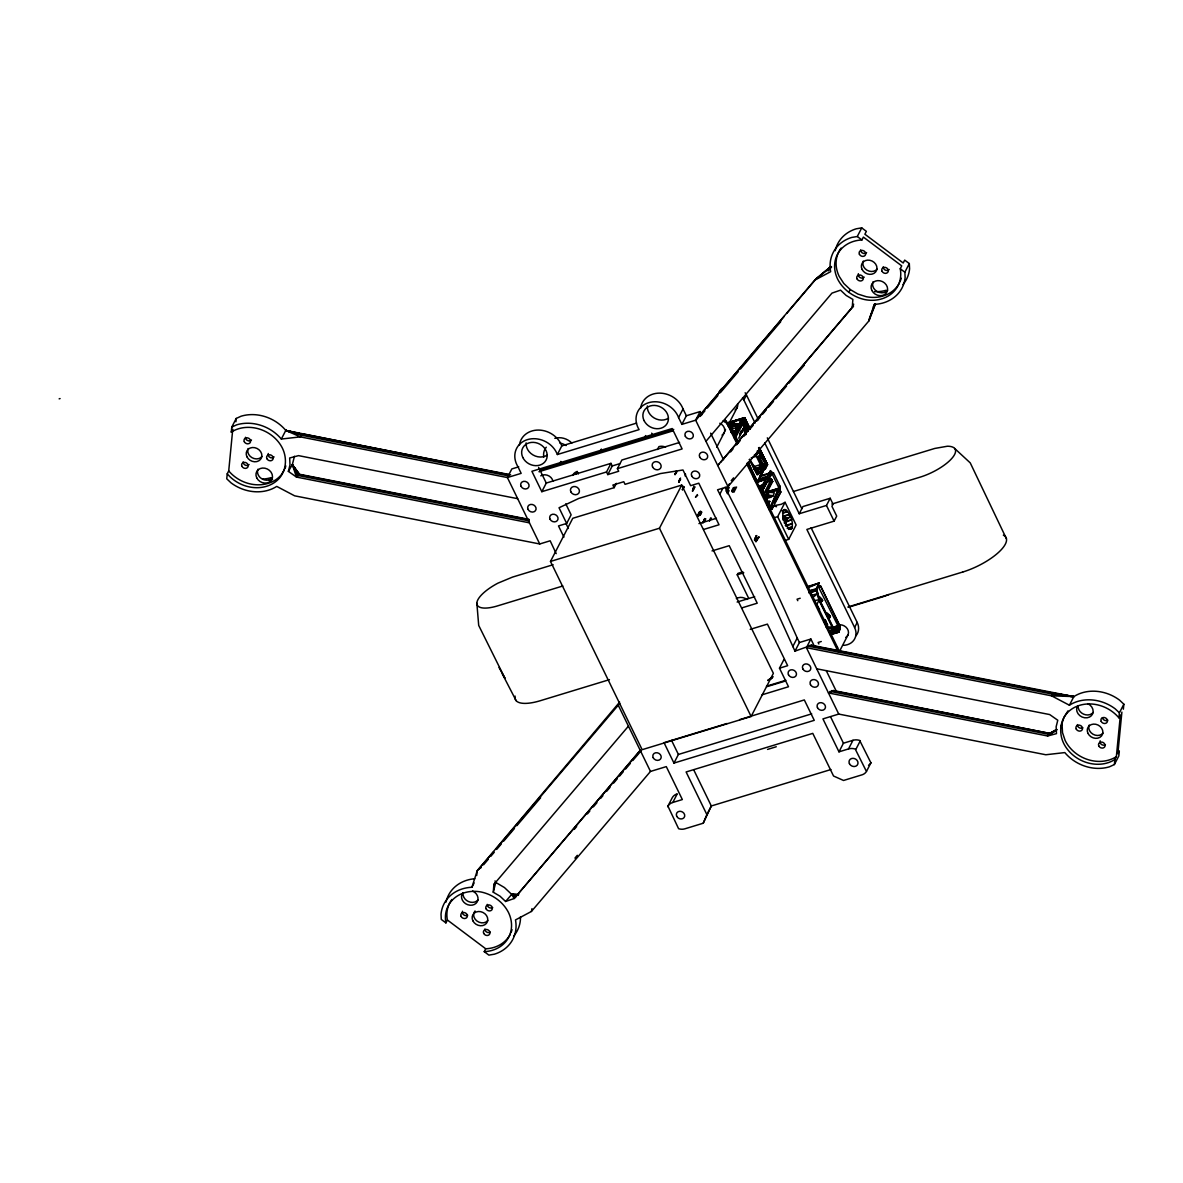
<?xml version="1.0" encoding="UTF-8"?>
<svg xmlns="http://www.w3.org/2000/svg" width="1183" height="1183" viewBox="0 0 1183 1183"><rect width="100%" height="100%" fill="white"/><g stroke="black" fill="none" stroke-linecap="round" stroke-linejoin="round"><path stroke-width="1.5" d="M751.22 457.851L756.336 456.298L757.608 450.664M773.416 472.682L771.922 473.984L773.416 472.682L779.952 486.109L780.159 489.171L778.887 490.117L778.458 489.215L779.893 488.047L778.458 487.411L780.159 489.171L767.826 492.956M640.609 750.155L514.161 898.518L505.599 901.476L500.01 896.182L493.281 892.233L493.888 884.396L628.439 726.155M754 468.601L758.658 468.202L757.209 474.679L749.223 459.551M227.24 473.791A34.07 29.043 27.3 0 0 279.661 477.873C286.463 469.621 287.04 457.865 282.515 448.387A34.07 29.043 27.3 0 0 231.276 432.106L232.755 429.237L228.718 470.908L227.24 473.791L226.752 478.804L231.025 482.856A38.714 33.006 27.3 0 0 276.733 486.405L294.641 495.825L539.729 543.973L550.169 540.794L556.202 553.629M231.276 432.106L231.764 427.078L236.216 418.457L241.095 416.209A38.714 33.006 27.3 0 1 285.783 430.42L301.488 435.24L508.986 476.01L507.389 477.548L300.349 436.882L285.783 430.42L281.332 439.041A38.714 33.006 27.3 0 0 236.644 424.845L231.764 427.078M235.89 421.799L236.216 418.457M510.42 933.89A34.07 29.043 27.3 0 1 485.725 948.781L484.246 951.65L488.86 955.125L494.376 954.193A38.714 33.006 27.3 0 0 515.477 919.945L531.418 911.457L650.487 771.434L666.295 766.614L682.34 799.56L672.802 802.473A10.839 9.242 27.3 0 0 667.922 806.126L678.598 828.706A10.07 8.577 27.3 0 0 684.853 828.825L703.234 823.22L706.872 814.599L686.11 771.967L812.78 733.371L833.542 776.018L843.538 780.469L861.919 774.865A10.07 8.577 27.3 0 0 866.459 771.479L855.235 749.061A10.839 9.242 27.3 0 0 848.507 748.928L838.984 751.841L822.939 718.894L838.747 714.074L1045.802 754.754L1064.818 752.58A38.714 33.006 27.3 0 0 1109.506 766.791L1114.386 764.543L1114.874 759.516L1116.353 756.647L1120.39 714.961L1118.911 717.844A34.07 29.043 27.3 0 0 1066.475 713.763C1059.672 722.014 1059.096 733.771 1063.621 743.235A34.07 29.043 27.3 0 0 1114.874 759.516M1118.911 717.844L1119.399 712.817L1123.85 704.196L1119.576 700.144A38.714 33.006 27.3 0 0 1073.853 696.595L1065.336 695.722M1121.883 712.092L1117.846 753.763L1119.325 750.894L1118.837 755.922L1114.386 764.543M1123.362 709.209L1123.85 704.196M476.705 875.494L477.193 870.777L619.626 702.14M746.384 431.854L743.826 425.008L744.654 417.688L741.637 422.449L746.162 432.061M762.843 470.997L756.913 483.093L764.469 468.276L759.131 457.274M742.436 429.518L744.447 427.152L739.981 434.752L740.588 431.647M531.418 911.457L531.98 908.633M869.505 318.02L868.943 320.844L728.003 486.612L717.563 489.792L732.336 518.908A2858.72 2437.453 27.3 0 1 781.593 621.666L794.976 651.138L811.464 645.253L1073.853 696.595L1069.402 705.216L1051.51 695.811L806.407 647.663L810.873 639.027L814.91 647.338M765.238 466.501L764.691 469.089L763.582 469.488L762.769 464.786L760.625 469.666L758.658 468.202L761.349 469.518L764.469 468.276L757.741 482.25L748.336 462.376M746.355 432.179L742.406 422.908L744.654 417.688L744.876 422.996L748.144 429.71L747.76 431.529L741.637 422.449L744.654 417.688L750.259 428.926M685.134 475.98L685.548 474.132M694.377 488.475L692.513 491.137L693.874 486.213M738.503 442.161L736.24 437.518L734.037 436.083L735.279 430.745L744.255 418.516L728.728 422.42L742.613 418.205L745.541 419.166L746.577 422.878M285.133 468.527L285.798 465.895M529.437 522.842L296.46 477.074L288.371 471.381L289.998 464.875L289.672 457.984L298.53 455.632L517.681 498.679M288.371 471.381L292.334 464.668L294.449 456.254M1060.633 727.634L1063.975 717.342L1067.968 710.879M493.281 892.233L495.751 882.444L495.012 880.891M704.018 519.914L702.983 522.782L704.654 518.524M692.513 491.137L693.43 487.914M791.989 528.343C793.394 521.777 790.658 514.147 785.645 509.725L784.521 509.459L782.998 511.1C782.362 517.636 784.521 526.213 790.732 529.319L791.989 528.343L788.455 529.422M749.771 459.388L757.209 474.679L759.944 473.17L762.769 464.786M807.117 586.694L819.139 583.027L816.61 589.193L818.68 599.367L831.915 626.561L838.673 632.166L840.3 628.898L839.472 624.801L820.588 586.014L818.133 586.25L838.466 626.842L838.673 632.166L830.362 634.842M676.114 471.159L675.035 474.59L676.898 471.884M679.796 478.731L678.717 482.161L680.595 479.47M683.493 486.317L682.414 489.747L684.292 487.056M484.246 951.65A34.07 29.043 27.3 0 0 508.439 912.389C503.012 901.904 492.779 894.54 481.318 892.041A34.07 29.043 27.3 0 0 445.902 922.888L441.274 919.428L441.022 914.148A38.714 33.006 27.3 0 1 471.913 887.265L477.193 870.777L493.37 852.1M729.867 425.629L733.283 425.481L734.007 423.248L738.695 424.135L741.223 422.804L742.747 423.662L735.013 438.686L737.571 443.462M772.898 473.688L771.789 472.298L762.517 490.28L761.675 493.829L762.946 491.167L761.734 487.736L770.547 470.657L780.884 491.906L772.07 508.986L771.079 509.281L770.074 507.196L772.07 508.986L770.074 507.196M756.292 535.707L754.547 539.936L755.981 541.651L759.028 537.082L755.346 538.413L756.839 535.544M831.679 634.029L838.673 632.166L840.3 627.478L820.588 586.014M711.456 518.169L709.549 520.786L710.584 517.917M739.981 434.752L741.445 430.716L739.981 434.752L742.939 430.094L739.686 435.152M783.028 517.208L787.434 518.879L784.24 522.901L785.66 523.566L787.434 518.879L783.028 517.208L782.924 519.958M740.632 434.56L738.68 438.154M875.435 304.105L868.943 320.844L874.237 304.371A38.714 33.006 27.3 0 0 905.128 277.473L904.862 272.208L909.313 263.572L904.699 260.112L903.22 262.996L864.877 234.219L866.355 231.35L861.742 227.875L856.211 228.807A38.714 33.006 27.3 0 0 835.228 250.678M756.203 535.751L754.547 539.936L759.028 537.082M870.156 316.423L875.405 303.691M701.549 511.899L700.188 515.137L697.97 516.01L699.094 512.121M743.93 419.285L744.255 418.516L742.613 418.205L733.8 433.614L731.109 432.179M778.458 489.215L770.577 507.418L768.728 506.25L768.211 507.256L770.163 506.886L778.458 489.215L779.878 489.821L770.577 507.418L762.517 495.115M676.232 471.84L675.035 474.59L676.336 472.061M680.536 478.036L678.717 482.161L680.018 479.647M683.626 486.997L682.414 489.747L683.715 487.219M737.837 442.368L734.88 436.719L741.223 422.804L742.096 423.854M762.192 492.823L762.946 491.167L762.192 491.019L771.789 472.298L770.577 473.052L772.233 473.2L762.192 491.019M756.632 482.487L764.706 479.529L766.2 476.645L759.146 478.804M853.668 304.179L852.263 307.24L717.711 465.481L719.308 463.928M873.35 307.048L874.873 303.824M743.131 429.015L741.623 432.017L743.101 429.133L745.822 434.708M838.984 751.841L843.435 743.205L852.973 740.307A10.839 9.242 27.3 0 1 859.686 740.425L870.91 762.843A10.07 8.577 27.3 0 1 868.529 765.253M539.729 543.973L507.389 477.548L511.84 468.926L518.731 466.827M507.389 477.548L521.156 473.363L517.858 466.56A22.566 19.239 27.3 0 1 527.411 439.632A22.566 19.239 27.3 0 1 557.356 454.523L561.807 445.902L636.572 423.115M607.796 474.59L618.694 471.263L617.408 468.66L682.118 448.934L672.181 428.542L531.892 471.292L541.814 491.684L546.265 483.063L610.975 463.352L612.247 465.954L607.796 474.59L606.524 471.973L610.975 463.352M559.367 464.268L560.846 461.4M575.677 474.398L577.171 471.514L578.354 473.954M599.84 451.936L601.334 449.067M563.936 537.126L558.494 525.932L566.672 523.448L571.123 514.812L565.77 503.84M550.494 561.437L572.764 518.287L681.733 485.089L773.386 673.334L751.116 716.484L642.147 749.682L550.494 561.437L659.463 528.224L681.733 485.089M625.023 444.276L630.317 442.058L629.947 442.767M617.408 468.66L621.874 460.024L679.574 442.442M633.363 441.732L638.657 439.514L638.288 440.224M566.672 523.448L559.027 507.758L578.738 498.457L614.154 487.662L616.387 483.344M644.158 438.435L645.637 435.566M657.408 449.496L658.901 446.627A8.976 7.66 27.3 0 1 665.556 447.144M784.359 316.201L695.663 420.187L681.896 424.386L678.584 417.584L683.035 408.963A22.566 19.239 27.3 0 0 659.907 393.126A22.566 19.239 27.3 0 0 640.609 408.298M681.896 424.386L686.347 415.765L700.114 411.566L701.726 414.878M729.482 483.743L728.003 486.612L695.663 420.187L700.114 411.566M445.902 922.888L447.381 920.004A34.07 29.043 27.3 0 1 451.891 899.479M471.913 887.265L474.132 882.947M716.721 447.189L724.307 432.49M728.314 424.712L737.29 407.322M724.957 419.817L728.299 426.013L724.957 419.817L729.039 424.579L728.299 426.013L737.127 444.157M755.079 423.085L743.856 400.017L746.443 394.974A15.483 13.205 27.3 0 0 745.127 392.771M729.837 425.496L733.283 425.481L734.007 423.248L728.787 423.603M740.203 424.771L742.658 419.995L739.331 421.015M743.649 419.699L744.255 418.516L747.73 425.658L744.994 419.166L743.072 418.235L729.083 422.449M742.998 424.15L744.447 421.34M743.826 425.008L744.876 422.996L748.795 429.518L747.76 431.529L742.406 422.908L746.843 432.032M697.97 516.01L699.523 513.008M719.782 494.317L722.739 488.564M725.948 491.152L727.589 487.958M695.663 420.187L814.717 280.164L830.658 271.676A38.714 33.006 27.3 0 1 851.76 237.428L857.291 236.511L861.742 227.875M729.231 487.455L726.761 492.246L727.486 493.74L729.098 490.605M736.58 487.012L734.155 491.714L732.514 492.217L731.774 490.723L733.43 487.529M861.904 239.972L863.383 237.103L901.727 265.864L900.248 268.748A34.07 29.043 27.3 0 1 864.817 299.595C853.357 297.096 843.124 289.717 837.712 279.247A34.07 29.043 27.3 0 1 861.904 239.972L857.291 236.511M731.774 490.723L733.416 490.22L735.072 487.026M758.998 457.229L756.336 456.298L760.403 464.653L763.789 467.078L758.998 457.229L760.403 454.494M848.729 292.408L850.207 289.524L843.834 283.506L839.191 276.364A34.07 29.043 27.3 0 1 841.098 248.09M758.658 468.202L757.179 471.085L759.944 473.17L764.469 468.276L757.652 481.496L755.641 481.067M753.763 469.089L758.909 467.522L760.403 464.653L753.497 466.753M765.948 465.496L766.554 464.313L761.083 455.499L764.558 462.642M770.547 470.657L760.743 488.047L762.517 490.28L761.763 490.132L764.159 485.474M762.103 489.57L765.342 483.3M769.867 482.072L764.055 493.341L765.164 496.047L772.662 481.511L771.641 479.426L768.373 478.494L769.172 479.573L771.641 479.426L768.92 481.895L770.651 483.684L772.662 481.511L769.778 480.254L770.651 483.684M765.978 492.734L770.089 484.749M765.297 495.943L768.743 492.202L767.19 492.616L765.297 495.943L767.249 495.086L768.743 492.202L774.288 492.764L773.017 496.594M768.344 504.269L769.837 501.385L767.057 501.104M748.765 598.494L737.216 574.79L737.97 573.356L742.894 571.862M771.079 509.281L772.691 506.176M774.288 503.071L780.884 491.906M785.275 540.394L788.691 539.359L796.115 524.971L785.068 502.302L781.268 504.298L773.578 505.792L772.129 508.616L768.98 509.577M755.981 541.651L757.475 538.768M774.229 517.725L777.645 516.675L785.068 502.302M764.721 442.871L799.235 513.747L802.932 506.561L830.185 498.265L833.039 504.135L831.93 506.294L836.706 516.099L834.104 521.141L806.865 529.437L854.599 627.478A15.483 13.205 27.3 0 1 843.612 645.341M726.983 723.508L664.033 742.687L673.955 763.079L678.406 754.458L811.701 713.852M667.641 806.673L672.373 797.505A10.839 9.242 27.3 0 1 677.253 793.837L672.802 802.473M799.235 513.747L826.473 505.452L830.185 498.265M807.176 587.286L819.139 583.027L816.196 588.72L809.719 590.687M762.015 694.82L788.514 686.746L779.479 668.188L783.93 659.552M792.773 646.613L797.224 637.992L786.044 613.031A2858.72 2437.453 27.3 0 0 736.802 510.272L725.061 487.322M819.05 596.469L818.68 597.193L822.614 600.491L821.106 602.162L822.244 599.426L819.05 596.469L822.614 600.491L819.479 601.807M706.872 814.599L711.323 805.978L830.954 769.527M703.234 823.22L711.323 805.978L693.756 769.896M819.582 609.629L816.832 604.439L819.435 599.5L818.68 599.367L832.536 626.99L838.673 632.166L830.658 633.674M794.976 651.138L799.427 642.517L810.873 639.027M829.475 617.851L829.091 618.576L830.377 616.195L827.05 612.883L829.475 617.851L830.377 616.195L826.68 613.607M838.082 651.7L836.736 648.713L837.475 647.278L747.508 462.523M839.886 650.606L848.048 634.783M854.599 627.478L857.202 622.45L811.08 527.722M848.507 748.928L852.973 740.307M855.9 749.312L860.352 740.676M866.577 771.242L871.028 762.606M759.782 476.542L762.931 470.597M701.726 512.254L700.188 515.137L697.541 515.108L700.573 511.086M734.037 436.083L741.223 422.804M756.913 483.093L766.554 464.327L765.505 465.2M742.865 420.985L744.255 418.516L728.994 423.07M735.013 438.686L736.24 437.518L734.332 436.69M735.131 436.157L742.747 423.662M284.378 469.755L281.155 474.989A34.07 29.043 27.3 0 1 228.718 470.908M765.09 467.773L767.53 464.682L759.175 447.44M709.549 520.786L710.421 519.485M697.334 494.568L695.471 497.23L697.704 495.307M702.983 522.782L704.891 520.165M703.855 521.496L705.822 518.849M760.181 454.878L757.504 450.723L761.719 456.076L765.002 462.79L763.301 465.008L765.179 469.237L764.188 469.207L758.273 457.052L760.122 454.553L758.968 448.934M741.164 422.227L744.255 418.516L738.695 424.135L728.905 427.226M786.754 313.391L816.581 278.316L830.836 266.574M700.159 416.431L704.905 410.856M707.271 408.061L717.948 395.521M720.314 392.726L738.103 371.817M740.469 369.022L780.78 321.613M705.955 441.333L831.974 293.118L840.551 290.146L846.141 295.439L852.869 299.403L852.263 307.24L853.549 306.042L720.491 462.538M730.562 451.906L732.942 449.096M736.521 444.897L740.085 440.697M743.663 436.483L746.044 433.688M749.623 429.473L753.201 425.274M756.78 421.074L760.344 416.86M762.739 414.065L766.303 409.85M768.699 407.056L773.46 401.451M775.841 398.641L786.562 386.028M788.957 383.218L804.44 365M731.212 480.668L733.593 477.858M495.751 849.29L619.744 703.471M483.581 864.817L488.328 859.213M490.708 856.418L494.272 852.233M496.653 849.438L501.4 843.849M503.781 841.054L514.472 828.47M516.853 825.675L540.631 797.712M640.195 750.303L514.161 898.518L511.692 894.407L504.461 887.561L495.751 882.444L493.888 884.396M574.273 829.357L576.653 826.562M587.404 813.919L589.785 811.109M593.363 806.895L596.957 802.695M600.535 798.481L602.916 795.671M606.495 791.457L610.088 787.242M613.666 783.042L617.245 778.828M619.626 776.018L623.204 771.804M625.6 768.994L630.376 763.375M632.757 760.58L641.112 750.747M574.938 858.104L577.319 855.309M505.599 901.476L511.692 894.407L518.065 894.496M828.085 270.951L831.605 267.003M765.209 498.191L767.235 496.017L771.567 496.446M692.942 489.304L695.131 486.982M768.211 507.256L769.689 505.777L762.946 491.167M1053.624 693.208L1051.51 695.811L1073.853 696.595L1053.624 693.208L1073.853 696.595L1070.438 696.58M1056.789 729.423L1049.735 733.401L1047.62 735.989L828.455 692.942L833.512 690.532L1050.992 733.667L831.767 690.576M758.791 468.838L761.349 469.518L758.303 472.387L749.564 459.403M827.435 270.271L831.279 266.663M770.917 483.152L772.662 481.511M766.2 476.645L762.384 480.15L755.893 482.206M759.205 487.603L761.748 485.281L762.399 486.109L760.033 488.032M820.085 275.831L831.013 266.53L814.717 280.164L818.725 276.999M539.123 471.869L541.74 469.636L673.748 429.429M539.418 471.47L541.74 469.636L541.001 471.085L672.994 430.863M812.647 597.563L817.941 593.482L816.61 589.193L816.714 590.746L809.704 592.313M1056.552 730.029L1047.62 735.989L1056.478 733.637L1056.138 726.746L1057.779 720.24L1049.691 714.562L816.699 668.794M1052.426 732.721L1056.73 729.881M769.334 679.205L773.209 676.78M479.056 868.928L481.2 867.612M734.421 438.272L735.634 437.533M832.891 627.552L839.324 625.097L838.466 626.842L833.216 628.557M1056.434 729.778L1048.759 734.362L830.052 691.39M1056.508 729.66L1049.735 733.401M767.782 680.536L771.76 678.347M764.188 469.207L758.924 456.845L760.033 458.294L761.719 456.076L760.033 458.294L758.273 457.052L763.301 465.008L760.033 458.294L760.122 454.553L758.924 456.845L765.179 469.237L766.88 464.889L766.377 462.405L759.249 447.987M831.22 633.452L835.76 631.175M829.091 631.012L833.838 628.72L819.435 599.5M768.048 680.018L771.834 678.214M785.97 519.056L790.688 516.986L783.974 518.612M786.813 521.747L791.604 519.677L786.311 521.289M807.531 587.995L819.139 583.027M755.493 481.348L756.307 481.023L748.248 462.553M782.599 513.496L787.597 511.44L782.525 512.786M785.882 526.258L792.418 523.611L785.29 525.37M809.172 591.988L816.61 589.193L810.281 590.864M782.318 510.952L785.645 509.725L782.111 510.79M782.658 517.001L789.549 514.472L782.806 516.143M789.076 528.062L792.418 526.849L787.139 528.239M757.445 482.102L764.706 479.529L759.057 479.603M831.679 632.683L836.958 630.968L838.466 628.04L840.3 627.478L838.466 626.842L831.442 628.927M730.887 427.285L735.811 425.732M769.349 491.315L779.893 488.047L769.231 491.049M729.186 422.538L743.072 418.235L743.841 419.314M59.15 398.848L60.082 398.553M557.356 454.523L639.086 429.621A22.566 19.239 27.3 0 1 648.654 402.693A22.566 19.239 27.3 0 1 678.584 417.584M603.921 450.279L607.204 449.274M612.247 465.954L620.025 463.588M541.814 491.684L606.524 471.973M748.144 429.71L744.654 417.688L748.883 427.654M754.414 454.819L757.593 453.843M759.471 476.054L772.115 472.283M761.896 475.98L767.175 474.368M759.323 479.766L765.342 477.932M758.214 486.346L761.748 485.281L760.255 488.15L760.906 488.978M759.382 487.026L762.399 486.109M761.734 487.736L760.743 488.047L761.763 490.132M778.976 486.405L779.952 486.109M767.353 492.232L779.671 488.475L778.887 490.117L779.878 489.821M765.697 496.402L769.216 495.322M765.283 497.925L772.81 495.633L767.249 495.086M765.978 498.738L771.257 497.126M553.141 564.72L512.505 577.097L497.895 583.175A30.98 10.662 -26 0 0 476.853 603.212L478.701 625.423L504.919 678.184L499.019 667.463M793.423 491.507L934.762 448.446L947.391 446.228A30.935 10.647 -26 0 1 951.738 458.531A30.935 10.647 -26 0 1 919.96 477.193L831.856 504.047M766.821 502.302L769.837 501.385M698.931 523.611L716.469 518.272M703.56 529.481L719.027 524.764L698.798 483.196L690.621 485.681L682.975 469.991L660.469 473.555L625.053 484.335L623.781 481.732L612.883 485.045L614.154 487.662M562.827 585.999L497.659 605.859A30.98 10.662 -26 0 1 476.853 603.212M712.033 550.923L729.216 545.688L757.224 603.197L741.756 607.914M737.216 574.79L743.782 572.794M737.127 602.058L754.665 596.705M808.965 592.964L817.054 590.494M800.211 598.243L797.061 599.204L797.786 600.698M811.464 595.448L817.941 593.482L819.287 599.796L814.17 600.58M750.214 629.356L767.412 624.121L787.656 665.689L779.479 668.188M609.437 679.648L540.527 700.647A38.019 13.072 -26 0 1 515.123 696.092M847.945 606.983L962.785 571.995M848.418 607.263L881.867 597.075A31.483 10.839 -26 0 0 889.098 594.472M829.179 631.826L835.656 629.859L837.12 631.707M821.283 641.511L818.118 642.473L818.858 643.966M766.466 686.184L785.896 680.269M767.19 686.584L784.787 681.216M739.626 719.648L804.322 699.937L814.259 720.343L673.955 763.079M767.545 749.416L776.27 746.754M760.817 480.668L764.292 479.633M760.063 480.963L763.39 479.973M831.516 627.774L838.111 625.822M730.236 429.045L737.497 427.595L733.283 425.481L730 425.362M767.811 492.764L780.159 489.171M730.783 427.063L735.767 425.643M728.58 424.002L734.007 423.248L737.216 427.004L733.283 425.481M731.138 431.292L735.279 430.745L730.591 429.858M281.332 439.041L300.349 436.882L303.218 434.043L510.642 474.797M730.636 424.106L738.695 424.135M731.612 430.893L735.279 430.745M728.861 424.017L739.094 424.697M826.045 627.02L832.536 626.99M516.025 896.655L511.692 894.407L518.716 894.599M518.169 895.354L511.692 894.407L518.42 894.777M1073.853 696.595L1052.648 694.17L808.004 646.11M770.384 506.442L768.728 506.25L769.689 505.777L762.651 491.433L767.634 505.511M826.695 627.877L833.838 628.72M511.692 894.407L515.152 894.836M832.684 626.694L831.915 626.561L838.673 632.166M508.897 474.827L285.783 430.42L290.722 432.386M529.067 519.367L299.329 474.235L296.46 477.074L292.334 464.668L299.831 474.738L292.334 464.668L297.598 475.433L529.23 520.934M528.964 519.751L298.574 474.472L292.334 464.668L295.75 470.509M809.719 645.297L1054.896 693.475M285.783 430.42L303.735 434.545L285.783 430.42L292.393 432.357M767.767 478.583L771.641 479.426M773.578 505.792L776.551 506.723M811.464 645.253L813.15 645.992M833.512 690.532L835.198 691.271M850.207 289.524L857.867 294.035L866.296 296.711A34.07 29.043 27.3 0 0 899.627 282.5M723.079 420.956L725.859 422.656M731.198 432.386L734.096 434.22M900.248 268.748L904.862 272.208M447.381 920.004L485.725 948.781M954.637 448.446L970.252 462.893L1006.437 538.723M1119.399 712.817L1115.125 708.78A38.714 33.006 27.3 0 0 1069.402 705.216M758.909 467.522L761.024 469.547L760.403 464.653M756.839 471.544L758.954 473.584M834.385 628.572L835.656 629.859M762.384 456.283L767.53 464.682L765.179 469.237L765.002 462.79L761.068 456.268L766.88 464.889L759.057 448.697L766.88 464.889L765.002 462.79M763.493 458.398L767.53 464.682L759.634 448.49M292.334 464.668L298.131 473.126M745.734 430.656L743.885 427.507L746.074 434.161M819.287 599.796L816.714 590.746M516.143 700.661L502.376 674.044M747.198 463.278L756.307 481.023M824.669 619.996L827.035 624.683M763.686 495.795L765.933 500.246M748.957 427.167L743.989 417.895L748.721 427.61M826.473 505.452L834.104 521.141M746.443 394.974L758.48 419.699M767.309 437.843L801.823 508.72M744.654 417.688L750.17 429.03M758.835 448.446L761.113 453.133M744.344 421.118L748.514 429.695M742.791 423.958L745.186 428.882M777.645 516.675L788.691 539.359M825.483 620.41L827.789 625.171M747.686 462.583L750.007 467.359M729.039 424.579L737.867 442.723M823.826 620.75L824.876 622.894M746.769 463.958L836.736 648.713M710.628 433.155L723.567 459.714M826.222 670.584L836.736 692.159M733.416 490.22L734.155 491.714M806.407 647.663L838.747 714.074M797.224 637.992L799.427 642.517M683.035 408.963L686.347 415.765M830.599 716.854L843.435 743.205M651.685 433.155L653.223 436.335M659.463 528.224L751.116 716.484M538.635 467.374L546.265 483.063M566.066 523.699L568.402 528.505M671.53 740.336L678.406 754.458M618.147 705.009L650.487 771.434M269.206 479.884L269.532 480.535A34.07 29.043 27.3 0 0 272.578 479.426M758.54 447.81L765.712 462.775M825.512 621.297L827.05 624.594M753.201 476.438L754.724 479.721M823.767 620.306L825.941 625.053M837.475 647.278L839.501 651.744M825.364 620.143L826.769 624.846L824.403 619.522M1062.112 724.75L1062.497 732.602L1065.099 740.366A34.07 29.043 27.3 0 0 1116.353 756.647M909.313 263.572L909.579 268.852A38.714 33.006 27.3 0 1 902.94 284.6M519.381 445.237A22.566 19.239 27.3 0 1 538.679 430.065A22.566 19.239 27.3 0 1 561.807 445.902M572.661 475.448A8.976 7.66 27.3 0 1 577.171 471.514M736.329 598.628A8.976 7.66 27.3 0 1 746.931 599.456M547.093 455.204A13.161 11.224 27.3 0 1 532.986 454.937A13.161 11.224 27.3 0 1 526.139 442.871M668.321 418.264A13.161 11.224 27.3 0 1 654.214 418.013A13.161 11.224 27.3 0 1 647.367 405.946M1003.347 535.174A38.019 13.087 -26 0 1 998.363 552.565A38.019 13.087 -26 0 1 962.785 572.01M857.202 622.45A15.483 13.205 27.3 0 1 855.9 635.848M718.687 392.815A15.483 13.205 27.3 0 1 723.153 387.58M742.54 397.799A15.483 13.205 27.3 0 1 743.856 400.017M554.827 438.346A15.483 13.205 27.3 0 1 571.818 443.048M543.796 457.082A15.483 13.205 27.3 0 1 546.28 447.204M559.899 443.063A15.483 13.205 27.3 0 1 566.11 445.562M837.801 625.097A7.749 6.595 27.3 0 1 847.324 628.72A7.749 6.595 27.3 0 1 845.815 637.415M725.475 429.37A7.749 6.595 27.3 0 1 725.046 431.041M737.63 403.847A7.749 6.595 27.3 0 1 735.072 409.939M719.811 423.248A7.749 6.595 27.3 0 1 722.074 435.107M540.779 475.847A7.749 6.595 27.3 0 1 553.008 481.304M249.11 464.535A3.401 2.898 27.3 0 1 243.107 461.858M251.491 439.958A3.401 2.898 27.3 0 1 245.487 437.281M274.101 456.919A3.401 2.898 27.3 0 1 268.275 453.503M261.931 456.579A8.059 6.861 27.3 0 1 251.92 457.629A8.059 6.861 27.3 0 1 248.179 448.49M271.011 477.651A34.07 29.043 27.3 0 1 262.774 479.041M272.489 477.769A8.518 7.261 27.3 0 1 261.901 478.878A8.518 7.261 27.3 0 1 257.938 469.222M1107.806 720.166A3.401 2.898 27.3 0 1 1102.423 717.756M1105.425 744.743A3.401 2.898 27.3 0 1 1100.19 740.809M1082.829 727.782A3.401 2.898 27.3 0 1 1077.402 724.587M1102.97 733.164A8.059 6.861 27.3 0 1 1092.959 734.199A8.059 6.861 27.3 0 1 1089.203 725.075M1093.151 712.521A8.518 7.261 27.3 0 1 1083.554 714.133A8.518 7.261 27.3 0 1 1078.142 705.822M1087.709 703.619A8.518 7.261 27.3 0 1 1092.663 713.778A8.518 7.261 27.3 0 1 1082.061 717.016A8.518 7.261 27.3 0 1 1077.121 706.842M864.226 277.133A3.401 2.898 27.3 0 1 858.266 275.225M858.222 274.441A3.401 2.898 27.3 0 1 858.414 273.702M866.607 252.556A3.401 2.898 27.3 0 1 860.603 249.864M889.217 269.517A3.401 2.898 27.3 0 1 883.213 266.826M877.047 269.177A8.059 6.861 27.3 0 1 867.035 270.212A8.059 6.861 27.3 0 1 863.294 261.088M886.126 290.249A34.07 29.043 27.3 0 1 874.474 291.609M901.254 278.242A34.07 29.043 27.3 0 1 900.248 281.125M887.605 290.367A8.518 7.261 27.3 0 1 877.017 291.462A8.518 7.261 27.3 0 1 873.054 281.805M446.021 902.067A38.714 33.006 27.3 0 1 474.767 878.732M520.505 916.707A38.714 33.006 27.3 0 1 513.733 936.004M492.69 907.568A3.401 2.898 27.3 0 1 487.263 904.389M490.309 932.145A3.401 2.898 27.3 0 1 484.882 928.966M467.699 915.184A3.401 2.898 27.3 0 1 462.464 911.25M487.84 920.566A8.059 6.861 27.3 0 1 476.956 921.025A8.059 6.861 27.3 0 1 475.034 910.954M512.047 929.646A34.07 29.043 27.3 0 1 511.041 932.515M478.036 899.923A8.518 7.261 27.3 0 1 468.438 901.535A8.518 7.261 27.3 0 1 463.011 893.224M472.594 891.021A8.518 7.261 27.3 0 1 477.267 901.757A8.518 7.261 27.3 0 1 465.644 903.708A8.518 7.261 27.3 0 1 462.997 892.633M785.911 520.15L785.66 523.566L787.434 518.879L782.732 518.036L785.911 520.15M820.44 586.295L819.227 587.034L818.133 586.25L820.44 586.295M838.466 628.04L834.961 629.105L838.466 628.04M570.842 491.847A4.643 3.963 27.3 0 0 578.62 493.385A4.643 3.963 27.3 0 0 575.308 486.583A4.643 3.963 27.3 0 0 570.842 491.847M652.558 466.945A4.643 3.963 27.3 0 0 660.351 468.483A4.643 3.963 27.3 0 0 657.038 461.695A4.643 3.963 27.3 0 0 652.558 466.945M849.424 763.671A4.643 3.963 27.3 0 0 857.217 765.194A4.643 3.963 27.3 0 0 853.904 758.407A4.643 3.963 27.3 0 0 849.424 763.671M528.062 509.385A4.333 3.697 27.3 0 0 535.337 510.819A4.333 3.697 27.3 0 0 532.246 504.476A4.333 3.697 27.3 0 0 528.062 509.385M550.051 519.204A4.333 3.697 27.3 0 0 557.311 520.624A4.333 3.697 27.3 0 0 554.236 514.294A4.333 3.697 27.3 0 0 550.051 519.204M691.715 476.039A4.333 3.697 27.3 0 0 698.976 477.474A4.333 3.697 27.3 0 0 695.885 471.13A4.333 3.697 27.3 0 0 691.715 476.039M699.7 457.096A4.333 3.697 27.3 0 0 706.961 458.516A4.333 3.697 27.3 0 0 703.87 452.187A4.333 3.697 27.3 0 0 699.7 457.096M676.72 816.285A4.333 3.697 27.3 0 0 683.981 817.719A4.333 3.697 27.3 0 0 680.89 811.375A4.333 3.697 27.3 0 0 676.72 816.285M788.47 674.754A4.333 3.697 27.3 0 0 795.73 676.173A4.333 3.697 27.3 0 0 792.64 669.844A4.333 3.697 27.3 0 0 788.47 674.754M802.813 668.883A4.333 3.697 27.3 0 0 810.074 670.303A4.333 3.697 27.3 0 0 806.983 663.974A4.333 3.697 27.3 0 0 802.813 668.883M810.444 684.573A4.333 3.697 27.3 0 0 817.719 685.992A4.333 3.697 27.3 0 0 814.629 679.648A4.333 3.697 27.3 0 0 810.444 684.573M521.052 486.302A4.333 3.697 27.3 0 0 528.313 487.736A4.333 3.697 27.3 0 0 525.222 481.392A4.333 3.697 27.3 0 0 521.052 486.302M685.327 436.261A4.333 3.697 27.3 0 0 692.587 437.68A4.333 3.697 27.3 0 0 689.497 431.337A4.333 3.697 27.3 0 0 685.327 436.261M653.193 757.697A4.333 3.697 27.3 0 0 660.454 759.131A4.333 3.697 27.3 0 0 657.364 752.787A4.333 3.697 27.3 0 0 653.193 757.697M817.468 707.656A4.333 3.697 27.3 0 0 824.728 709.075A4.333 3.697 27.3 0 0 821.638 702.732A4.333 3.697 27.3 0 0 817.468 707.656M522.842 457.54A13.161 11.224 27.3 0 0 544.89 461.873A13.161 11.224 27.3 0 0 535.529 442.619A13.161 11.224 27.3 0 0 522.842 457.54M644.07 420.601A13.161 11.224 27.3 0 0 666.118 424.934A13.161 11.224 27.3 0 0 656.757 405.68A13.161 11.224 27.3 0 0 644.07 420.601M241.923 466.294A3.401 2.898 27.3 0 0 247.631 467.403A3.401 2.898 27.3 0 0 245.206 462.435A3.401 2.898 27.3 0 0 241.923 466.294M244.304 441.717A3.401 2.898 27.3 0 0 250.012 442.841A3.401 2.898 27.3 0 0 247.587 437.858A3.401 2.898 27.3 0 0 244.304 441.717M266.9 458.679A3.401 2.898 27.3 0 0 272.608 459.803A3.401 2.898 27.3 0 0 270.182 454.819A3.401 2.898 27.3 0 0 266.9 458.679M246.951 456.801A8.059 6.861 27.3 0 0 260.452 459.462A8.059 6.861 27.3 0 0 254.715 447.677A8.059 6.861 27.3 0 0 246.951 456.801M256.726 477.843A8.518 7.261 27.3 0 0 270.996 480.653A8.518 7.261 27.3 0 0 264.933 468.202A8.518 7.261 27.3 0 0 256.726 477.843M1101.196 721.408A3.401 2.898 27.3 0 0 1106.904 722.532A3.401 2.898 27.3 0 0 1104.478 717.549A3.401 2.898 27.3 0 0 1101.196 721.408M1098.815 745.985A3.401 2.898 27.3 0 0 1104.523 747.109A3.401 2.898 27.3 0 0 1102.098 742.125A3.401 2.898 27.3 0 0 1098.815 745.985M1076.219 729.024A3.401 2.898 27.3 0 0 1081.927 730.148A3.401 2.898 27.3 0 0 1079.502 725.164A3.401 2.898 27.3 0 0 1076.219 729.024M1087.99 733.386A8.059 6.861 27.3 0 0 1101.477 736.033A8.059 6.861 27.3 0 0 1095.754 724.262A8.059 6.861 27.3 0 0 1087.99 733.386M859.42 254.301A3.401 2.898 27.3 0 0 865.128 255.424A3.401 2.898 27.3 0 0 862.703 250.441A3.401 2.898 27.3 0 0 859.42 254.301M882.03 271.262A3.401 2.898 27.3 0 0 887.738 272.386A3.401 2.898 27.3 0 0 885.313 267.402A3.401 2.898 27.3 0 0 882.03 271.262M857.039 278.877A3.401 2.898 27.3 0 0 862.747 280.001A3.401 2.898 27.3 0 0 860.322 275.018A3.401 2.898 27.3 0 0 857.039 278.877M862.082 269.399A8.059 6.861 27.3 0 0 875.568 272.046A8.059 6.861 27.3 0 0 869.83 260.275A8.059 6.861 27.3 0 0 862.082 269.399M871.856 290.441A8.518 7.261 27.3 0 0 886.126 293.236A8.518 7.261 27.3 0 0 880.063 280.785A8.518 7.261 27.3 0 0 871.856 290.441M483.699 933.402A3.401 2.898 27.3 0 0 489.407 934.511A3.401 2.898 27.3 0 0 486.982 929.527A3.401 2.898 27.3 0 0 483.699 933.402M461.089 916.426A3.401 2.898 27.3 0 0 466.797 917.55A3.401 2.898 27.3 0 0 464.372 912.566A3.401 2.898 27.3 0 0 461.089 916.426M486.08 908.825A3.401 2.898 27.3 0 0 491.788 909.949A3.401 2.898 27.3 0 0 489.363 904.965A3.401 2.898 27.3 0 0 486.08 908.825M472.875 920.788A8.059 6.861 27.3 0 0 486.361 923.45A8.059 6.861 27.3 0 0 480.623 911.664A8.059 6.861 27.3 0 0 472.875 920.788"/></g></svg>
